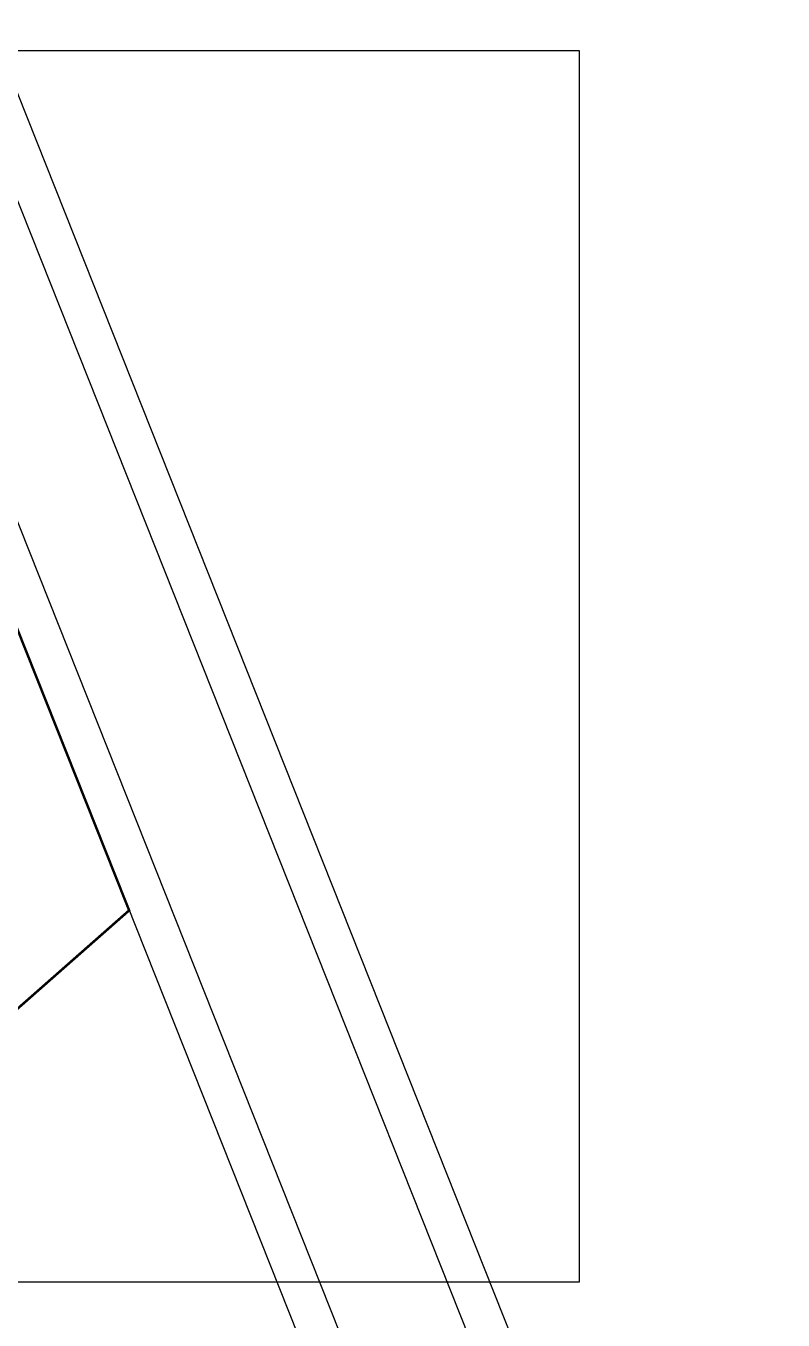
# Model space of a CAD drawing. Header units: metres. Extents: x -466 to 1322, y -1072 to 50.
# Drawn here: x 460.6 to 498.9, y -451.2 to -385.8 of the extents above; entities that cross this region are included whole.
import ezdxf

# ---------------------------------------------------------------- set-up
doc = ezdxf.new("R2010")
doc.units = ezdxf.units.M
doc.linetypes.add('OCULTA2', pattern=[0.3, 0.2, -0.1])
doc.layers.add('AKU_Poligono', color=1, linetype='Continuous')
doc.layers.add('Poligono Fisico', color=3, linetype='Continuous')

msp = doc.modelspace()

# ---------------------------------------------------------------- linework, layer by layer
msp.add_lwpolyline([(396.914, -387.031), (488.557, -387.031), (488.557, -449.301), (396.914, -449.301)], close=True)
at = {"layer": 'AKU_Poligono'}
for points in [[(424.696, -326.968), (492.187, -496.909), (495.013, -518.025)], [(426.87, -327.024), (494.137, -496.4), (496.995, -517.759)], [(433.393, -327.194), (494.081, -480.003), (579.926, -464.145)], [(435.568, -327.25), (495.343, -477.763), (579.595, -462.173)]]:
    msp.add_lwpolyline(points, dxfattribs=at)
at = {"layer": 'Poligono Fisico', "color": 5, "linetype": 'OCULTA2', "const_width": 0.125}
msp.add_lwpolyline([(450.856, -443.682), (409.06, -422.714), (450.464, -391.853), (465.813, -430.501)], close=True, dxfattribs=at)

doc.saveas('drawing.dxf')
